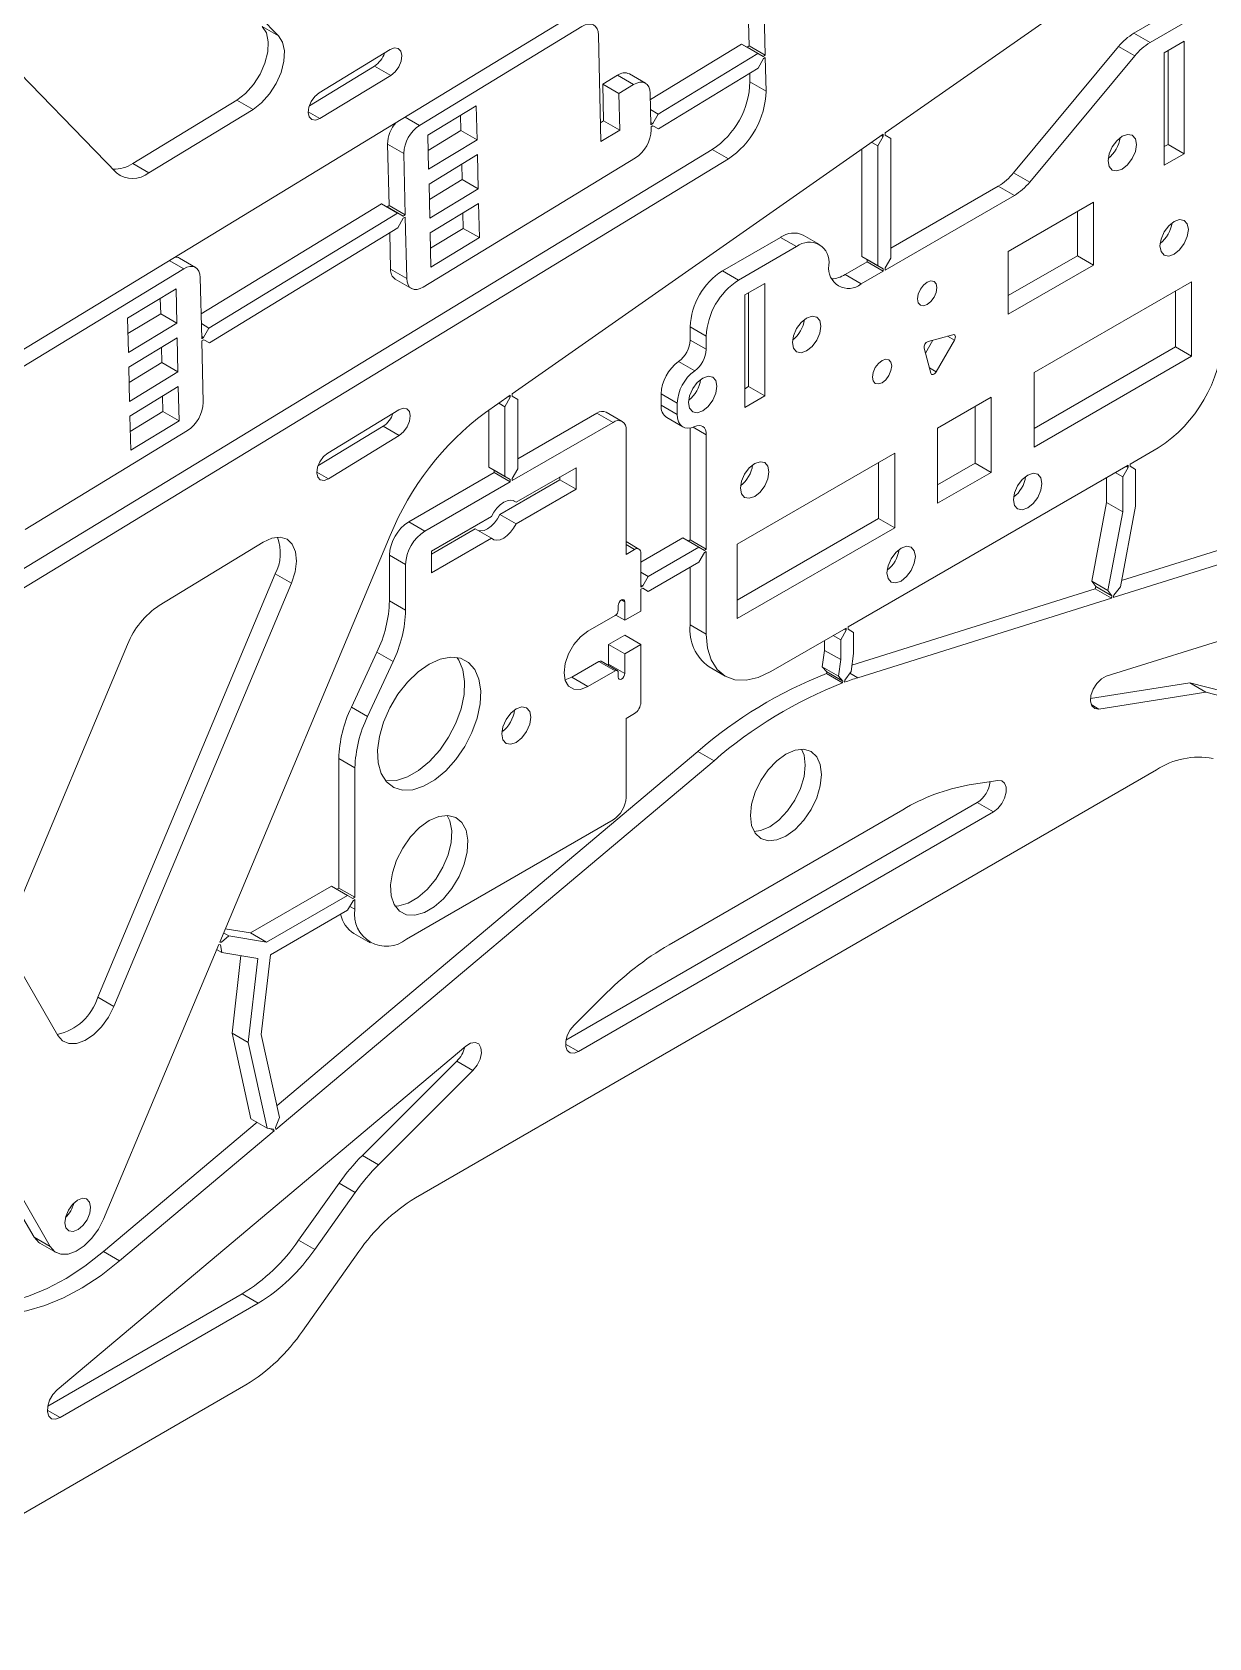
# Model space of a CAD drawing. Header units: millimetres. Extents: x 0 to 415, y 0 to 292.
# Drawn here: x 367.24 to 380.13, y 100.69 to 118.28 of the extents above; entities that cross this region are included whole.
import ezdxf

# ---------------------------------------------------------------- set-up
doc = ezdxf.new("R2010")
doc.units = ezdxf.units.MM

msp = doc.modelspace()

# ---------------------------------------------------------------- linework, layer by layer
at = {"color": 7, "linetype": 'Continuous', "lineweight": 15}
for p, q in [((369.9355, 118.2421), (367.8287, 120.413)), ((374.8054, 119.4706), (365.6179, 113.8801)), ((376.5847, 117.1775), (379.9074, 119.501)), ((375.0931, 118.1307), (375.0642, 119.3476)), ((375.2698, 118.0286), (375.241, 119.2455)), ((379.7844, 118.5435), (379.3094, 118.2693)), ((379.9612, 118.4414), (379.4862, 118.1672)), ((369.7587, 118.3441), (369.9355, 118.2421)), ((373.2606, 118.3432), (371.4808, 117.2602)), ((373.4698, 117.0819), (373.4421, 118.2494)), ((379.3094, 118.2693), (379.4862, 118.1672)), ((366.8252, 118.1151), (368.1603, 116.7393)), ((370.3827, 117.6167), (371.1602, 118.0898)), ((375.0102, 118.1496), (374.011, 117.5417)), ((374.0972, 117.3845), (375.1869, 118.0476)), ((375.1869, 118.0476), (375.0102, 118.1496)), ((375.0102, 118.1496), (375.0719, 118.1178)), ((375.0719, 118.1178), (375.0931, 118.1307)), ((375.2486, 118.0157), (375.0719, 118.1178)), ((375.2698, 118.0286), (375.0931, 118.1307)), ((375.2486, 118.0157), (375.1869, 118.0476)), ((375.2486, 118.0157), (375.2698, 118.0286)), ((379.1413, 118.1231), (377.9905, 116.7404)), ((379.3181, 118.021), (378.1673, 116.6384)), ((379.3181, 118.021), (379.1413, 118.1231)), ((379.8599, 118.1829), (379.6407, 118.0563)), ((379.6407, 118.0563), (379.6407, 116.8234)), ((379.6831, 117.052), (379.6831, 118.0808)), ((379.8599, 116.9499), (379.8599, 118.1829)), ((370.2751, 117.4749), (370.9902, 117.91)), ((371.1669, 117.808), (370.9902, 117.91)), ((374.101, 117.2235), (375.1907, 117.8865)), ((375.1907, 117.8865), (375.2492, 117.9915)), ((375.2492, 117.9915), (375.2704, 118.0045)), ((375.2792, 117.6351), (375.2704, 118.0045)), ((370.3894, 117.3348), (371.1669, 117.808)), ((373.6511, 117.8086), (373.4885, 117.7096)), ((373.6653, 117.6076), (373.4885, 117.7096)), ((373.4885, 117.7096), (373.498, 117.3086)), ((373.8278, 117.7065), (373.6511, 117.8086)), ((373.8278, 117.7065), (373.6653, 117.6076)), ((373.9576, 117.7217), (373.7808, 117.8238)), ((375.1024, 117.7371), (375.1002, 117.8314)), ((375.1024, 117.7371), (375.2792, 117.6351)), ((368.3396, 116.843), (369.4811, 117.5376)), ((369.6579, 117.4355), (369.4811, 117.5376)), ((373.6653, 117.6076), (373.6748, 117.2066)), ((374.0175, 117.2666), (374.0093, 117.6127)), ((368.5163, 116.7409), (369.6579, 117.4355)), ((372.1031, 117.4755), (371.5729, 117.1529)), ((371.9352, 117.2031), (371.9312, 117.3709)), ((372.112, 117.101), (372.1031, 117.4755)), ((374.0136, 117.4328), (374.0972, 117.3845)), ((374.0972, 117.3845), (374.0387, 117.2795)), ((371.5729, 117.1529), (371.5818, 116.7785)), ((371.5769, 116.9851), (371.9352, 117.2031)), ((372.112, 117.101), (371.9352, 117.2031)), ((372.4977, 114.3197), (376.5635, 117.1627)), ((373.498, 117.3086), (373.4649, 117.2885)), ((373.6748, 117.2066), (373.4698, 117.0819)), ((373.6748, 117.2066), (373.498, 117.3086)), ((374.0169, 117.2921), (374.0387, 117.2795)), ((374.0175, 117.2666), (374.0387, 117.2795)), ((374.0181, 117.2424), (374.0393, 117.2553)), ((374.0188, 117.2117), (374.0181, 117.2424)), ((374.0393, 117.2553), (374.101, 117.2235)), ((376.5635, 117.1395), (376.5034, 117.0354)), ((376.5635, 117.1395), (376.5453, 117.15)), ((376.5635, 117.1395), (376.5635, 117.1627)), ((376.5847, 117.1517), (376.5847, 117.1775)), ((376.6448, 117.117), (376.5847, 117.1517)), ((365.5023, 111.4054), (374.6898, 116.9959)), ((371.3088, 116.9513), (371.1321, 117.0534)), ((371.1321, 117.0534), (371.148, 116.381)), ((371.5818, 116.7785), (372.112, 117.101)), ((374.8665, 116.8939), (374.6898, 116.9959)), ((376.3266, 115.8247), (376.3266, 116.9971)), ((376.5034, 117.0354), (376.4365, 117.074)), ((376.5034, 117.0354), (376.5034, 115.7226)), ((376.6448, 117.117), (376.6448, 115.8043)), ((379.6407, 117.0275), (379.6831, 117.052)), ((379.6831, 117.052), (379.8599, 116.9499)), ((365.6791, 111.3034), (374.8665, 116.8939)), ((368.3396, 116.843), (368.5163, 116.7409)), ((371.3088, 116.9513), (371.3248, 116.279)), ((371.5228, 115.4887), (373.8469, 116.9029)), ((372.1158, 116.94), (371.5856, 116.6174)), ((371.9479, 116.6676), (371.9439, 116.8354)), ((372.1247, 116.5656), (372.1158, 116.94)), ((379.6407, 116.8234), (379.8599, 116.9499)), ((371.5856, 116.6174), (371.5945, 116.243)), ((371.5896, 116.4496), (371.9479, 116.6676)), ((372.1247, 116.5656), (371.9479, 116.6676)), ((377.9905, 116.7404), (378.1673, 116.6384)), ((371.5945, 116.243), (372.1247, 116.5656)), ((377.9991, 116.4922), (376.5847, 115.6757)), ((377.8224, 116.5943), (376.6448, 115.9145)), ((377.9991, 116.4922), (377.8224, 116.5943)), ((371.0651, 116.4), (369.0889, 115.1975)), ((369.1751, 115.0403), (371.2419, 116.298)), ((371.2419, 116.298), (371.0651, 116.4)), ((371.0651, 116.4), (371.1268, 116.3681)), ((371.1268, 116.3681), (371.148, 116.381)), ((371.3036, 116.2661), (371.1268, 116.3681)), ((371.3248, 116.279), (371.148, 116.381)), ((371.3036, 116.2661), (371.2419, 116.298)), ((371.3036, 116.2661), (371.3248, 116.279)), ((371.3041, 116.2419), (371.3254, 116.2548)), ((371.3254, 116.2548), (371.3413, 115.5825)), ((372.1285, 116.4045), (371.5983, 116.082)), ((371.9606, 116.1322), (371.9566, 116.3)), ((372.1374, 116.0301), (372.1285, 116.4045)), ((377.933, 115.8792), (378.8664, 116.418)), ((378.6896, 116.316), (378.6896, 115.8317)), ((378.8664, 116.418), (378.8664, 115.7297)), ((369.1789, 114.8793), (371.2457, 116.1369)), ((371.1551, 116.0818), (371.1645, 115.6845)), ((371.2457, 116.1369), (371.3041, 116.2419)), ((371.5983, 116.082), (371.6072, 115.7075)), ((371.6023, 115.9142), (371.9606, 116.1322)), ((372.1374, 116.0301), (371.9606, 116.1322)), ((371.6072, 115.7075), (372.1374, 116.0301)), ((375.4369, 116.0337), (374.8005, 115.6663)), ((375.6137, 115.9317), (374.9773, 115.5643)), ((375.6137, 115.9317), (375.4369, 116.0337)), ((375.8637, 115.9564), (375.6869, 116.0585)), ((369.0278, 115.7038), (368.851, 115.8058)), ((376.3867, 115.7655), (376.144, 115.6254)), ((376.3266, 115.8247), (376.5034, 115.7226)), ((376.3867, 115.79), (376.3266, 115.8247)), ((376.3867, 115.79), (376.5635, 115.6879)), ((376.3867, 115.7655), (376.3867, 115.79)), ((376.5635, 115.6634), (376.3867, 115.7655)), ((376.5847, 115.7002), (376.6448, 115.8043)), ((377.933, 115.1909), (377.933, 115.8792)), ((378.6896, 115.8317), (377.933, 115.395)), ((378.8664, 115.7297), (377.933, 115.1909)), ((378.8664, 115.7297), (378.6896, 115.8317)), ((368.898, 115.6886), (366.5739, 114.2744)), ((369.0954, 114.9224), (369.0795, 115.5948)), ((371.3413, 115.5825), (371.1645, 115.6845)), ((371.2162, 115.5755), (371.393, 115.4735)), ((374.8005, 115.6663), (374.9773, 115.5643)), ((376.144, 115.6254), (376.3208, 115.5233)), ((376.5635, 115.6634), (376.3208, 115.5233)), ((376.5034, 115.7226), (376.5635, 115.6879)), ((376.5635, 115.6634), (376.5635, 115.6879)), ((376.5847, 115.6757), (376.5847, 115.7002)), ((368.8136, 115.4697), (368.2834, 115.1471)), ((368.8224, 115.0953), (368.8136, 115.4697)), ((375.2637, 115.5296), (375.0445, 115.403)), ((375.0445, 115.403), (375.0445, 114.17)), ((375.0869, 114.3986), (375.0869, 115.4275)), ((375.2637, 114.2966), (375.2637, 115.5296)), ((379.9412, 115.5475), (378.2159, 114.5515)), ((379.7644, 114.833), (379.7644, 115.4454)), ((379.9412, 114.731), (379.9412, 115.5475)), ((368.6457, 115.1974), (368.6417, 115.3651)), ((368.2834, 115.1471), (368.2923, 114.7727)), ((368.2874, 114.9794), (368.6457, 115.1974)), ((368.2923, 114.7727), (368.8224, 115.0953)), ((368.8224, 115.0953), (368.6457, 115.1974)), ((369.0915, 115.0886), (369.1751, 115.0403)), ((369.1751, 115.0403), (369.1166, 114.9353)), ((374.6238, 114.9519), (374.447, 115.054)), ((374.447, 115.054), (374.447, 114.909)), ((368.8263, 114.9343), (368.2961, 114.6117)), ((368.8351, 114.5598), (368.8263, 114.9343)), ((369.0948, 114.9479), (369.1166, 114.9353)), ((369.0954, 114.9224), (369.1166, 114.9353)), ((369.096, 114.8983), (369.1172, 114.9112)), ((369.112, 114.2259), (369.096, 114.8983)), ((369.1172, 114.9112), (369.1789, 114.8793)), ((374.447, 114.909), (374.6238, 114.807)), ((374.6238, 114.9519), (374.6238, 114.807)), ((377.1072, 114.9087), (377.0247, 114.7658)), ((377.3269, 114.9676), (377.0537, 114.8944)), ((377.1427, 114.562), (377.3427, 114.9084)), ((368.6584, 114.6619), (368.6544, 114.8297)), ((374.4965, 114.571), (374.3197, 114.6731)), ((377.0104, 114.8194), (377.0836, 114.5461)), ((378.2159, 113.939), (379.7644, 114.833)), ((378.2159, 113.7349), (379.9412, 114.731)), ((379.7644, 114.833), (379.9412, 114.731)), ((368.2961, 114.6117), (368.305, 114.2373)), ((368.3001, 114.4439), (368.6584, 114.6619)), ((368.305, 114.2373), (368.8351, 114.5598)), ((368.8351, 114.5598), (368.6584, 114.6619)), ((378.2159, 114.5515), (378.2159, 113.7349)), ((368.839, 114.3988), (368.3088, 114.0762)), ((368.8478, 114.0244), (368.839, 114.3988)), ((372.4977, 114.2939), (372.4977, 114.3197)), ((375.0445, 114.3741), (375.0869, 114.3986)), ((375.0869, 114.3986), (375.2637, 114.2966)), ((368.6711, 114.1264), (368.6671, 114.2942)), ((370.4763, 113.6711), (371.2538, 114.1442)), ((372.2038, 114.1141), (372.4765, 114.3048)), ((372.4164, 114.1775), (372.3496, 114.2161)), ((372.4765, 114.2816), (372.4164, 114.1775)), ((372.4164, 114.1775), (372.4164, 113.4158)), ((372.4765, 114.2816), (372.4583, 114.2921)), ((372.4765, 114.2816), (372.4765, 114.3048)), ((372.5578, 114.2592), (372.4977, 114.2939)), ((372.5578, 114.2592), (372.5578, 113.4975)), ((374.3056, 114.2171), (374.1288, 114.3191)), ((374.1288, 114.3191), (374.1288, 114.1966)), ((374.3056, 114.0946), (374.1288, 114.1966)), ((374.3056, 114.2171), (374.3056, 114.0946)), ((375.0445, 114.17), (375.2637, 114.2966)), ((377.7456, 114.2841), (377.1587, 113.9453)), ((377.5689, 113.5615), (377.5689, 114.1821)), ((377.7456, 113.4594), (377.7456, 114.2841)), ((368.3088, 114.0762), (368.3177, 113.7018)), ((368.3128, 113.9084), (368.6711, 114.1264)), ((368.3177, 113.7018), (368.8478, 114.0244)), ((368.8478, 114.0244), (368.6711, 114.1264)), ((372.2396, 113.5179), (372.2396, 114.1392)), ((373.6029, 114.0069), (372.4977, 113.3689)), ((372.5578, 113.6077), (373.4261, 114.1089)), ((373.6029, 114.0069), (373.4261, 114.1089)), ((373.7029, 114.0168), (373.5261, 114.1188)), ((374.1909, 114.0593), (374.3677, 113.9572)), ((367.1602, 112.8341), (368.94, 113.9171)), ((370.3687, 113.5293), (371.0838, 113.9645)), ((370.483, 113.3893), (371.2605, 113.8624)), ((371.2605, 113.8624), (371.0838, 113.9645)), ((373.7443, 112.5616), (373.7443, 113.9252)), ((374.447, 113.9453), (374.447, 112.7191)), ((374.6238, 113.8721), (374.6238, 112.6171)), ((377.1587, 113.9453), (377.1587, 113.1206)), ((376.6885, 113.6698), (374.9632, 112.6737)), ((376.6885, 112.8532), (376.6885, 113.6698)), ((379.2681, 113.5503), (379.5735, 113.7266)), ((371.3639, 112.9185), (372.2997, 113.4587)), ((372.2396, 113.5179), (372.4164, 113.4158)), ((372.2997, 113.4832), (372.2396, 113.5179)), ((372.2997, 113.4832), (372.4765, 113.3811)), ((372.2997, 113.4587), (372.2997, 113.4832)), ((372.4765, 113.3566), (372.2997, 113.4587)), ((372.4977, 113.3934), (372.5578, 113.4975)), ((373.1963, 113.5109), (372.5396, 113.1318)), ((373.1963, 113.2741), (373.1963, 113.5109)), ((376.1777, 111.7663), (379.2469, 113.5381)), ((376.5117, 112.9553), (376.5117, 113.5677)), ((377.1587, 113.3247), (377.5689, 113.5615)), ((377.1587, 113.1206), (377.7456, 113.4594)), ((377.5689, 113.5615), (377.7456, 113.4594)), ((379.1868, 113.4095), (379.1054, 113.4564)), ((379.2469, 113.5136), (379.1868, 113.4095)), ((379.2257, 113.5258), (379.2469, 113.5136)), ((379.2469, 113.5381), (379.2469, 113.5136)), ((379.2681, 113.5503), (379.2681, 113.5258)), ((379.3282, 113.4911), (379.2681, 113.5258)), ((379.3282, 113.4911), (379.3282, 113.0905)), ((372.4765, 113.3566), (371.5407, 112.8164)), ((372.3628, 112.997), (373.0195, 113.3761)), ((372.4164, 113.4158), (372.4765, 113.3811)), ((372.4765, 113.3566), (372.4765, 113.3811)), ((372.4977, 113.3689), (372.4977, 113.3934)), ((373.1963, 113.2741), (372.5396, 112.895)), ((373.0195, 113.4088), (373.0195, 113.3761)), ((373.0195, 113.3761), (373.1963, 113.2741)), ((379.01, 113.1307), (379.01, 113.4013)), ((379.1737, 112.2739), (382.6205, 113.3544)), ((379.1868, 113.4095), (379.1868, 113.0286)), ((372.5069, 113.1506), (372.5396, 113.1318)), ((378.847, 112.2691), (379.01, 113.1307)), ((379.01, 113.1307), (379.1868, 113.0286)), ((379.0835, 112.0881), (382.7973, 113.2523)), ((379.3282, 113.0905), (379.1612, 112.2074)), ((371.3639, 112.9185), (371.5407, 112.8164)), ((372.2691, 112.9756), (371.6124, 112.5965)), ((372.3628, 112.997), (372.5396, 112.895)), ((374.9632, 112.0613), (376.5117, 112.9553)), ((376.5117, 112.9553), (376.6885, 112.8532)), ((379.1868, 113.0286), (379.0238, 112.167)), ((369.2929, 108.3156), (371.1608, 112.7677)), ((371.6124, 112.5638), (372.0924, 112.8409)), ((372.2691, 112.7388), (371.6124, 112.3597)), ((372.0924, 112.8409), (372.2691, 112.7388)), ((373.907, 112.4768), (374.3657, 112.7416)), ((374.5424, 112.6395), (374.3657, 112.7416)), ((374.9632, 111.8572), (376.6885, 112.8532)), ((369.7703, 112.6957), (368.6288, 112.001)), ((371.6124, 112.3597), (371.6124, 112.5965)), ((373.8862, 112.6196), (373.7443, 112.7015)), ((373.7443, 112.5616), (373.8363, 112.6147)), ((373.907, 112.2033), (373.907, 112.5738)), ((374.5424, 112.6395), (373.9883, 112.3196)), ((374.447, 112.7191), (374.4258, 112.7069)), ((374.6238, 112.6171), (374.447, 112.7191)), ((374.6026, 112.6048), (374.5424, 112.6395)), ((374.5424, 112.4762), (374.6026, 112.5803)), ((374.6238, 112.6171), (374.6026, 112.6048)), ((374.6238, 112.5926), (374.6026, 112.5803)), ((374.6238, 112.5926), (374.6238, 111.6858)), ((374.9632, 112.6737), (374.9632, 111.8572)), ((383.4802, 112.6288), (379.0054, 111.226)), ((371.3286, 112.449), (371.1518, 112.551)), ((371.1518, 112.0506), (371.1518, 112.551)), ((371.3286, 111.9485), (371.3286, 112.449)), ((374.5424, 112.4762), (373.9883, 112.1563)), ((374.447, 112.4211), (374.447, 111.7878)), ((367.9557, 107.7106), (369.901, 112.3471)), ((368.1324, 107.6085), (370.0777, 112.2451)), ((370.0777, 112.2451), (369.901, 112.3471)), ((373.907, 112.3666), (373.9883, 112.3196)), ((373.9282, 112.2155), (373.907, 112.2278)), ((373.9282, 112.2155), (373.907, 112.2033)), ((373.9883, 112.3196), (373.9282, 112.2155)), ((378.847, 112.2691), (379.0238, 112.167)), ((378.8911, 112.2106), (378.847, 112.2691)), ((378.8917, 112.2102), (378.886, 112.1837)), ((379.0679, 112.1085), (378.8911, 112.2106)), ((371.1518, 112.0506), (371.3286, 111.9485)), ((373.7302, 112.0412), (373.7302, 111.839)), ((373.9282, 112.191), (373.907, 112.1788)), ((373.907, 111.941), (373.907, 112.1788)), ((373.9282, 112.191), (373.9883, 112.1563)), ((373.9883, 112.1563), (373.9282, 112.191)), ((376.2202, 111.3479), (378.886, 112.1837)), ((376.2839, 111.2105), (379.0628, 112.0816)), ((379.0628, 112.0816), (378.886, 112.1837)), ((379.0238, 112.167), (379.0679, 112.1085)), ((379.0686, 112.1087), (379.0628, 112.0816)), ((379.0686, 112.1087), (379.0679, 112.1085)), ((379.0894, 112.1158), (379.0835, 112.0881)), ((379.0894, 112.1158), (379.1612, 112.2074)), ((373.6241, 111.8902), (373.3271, 111.7188)), ((373.6319, 111.8957), (373.7302, 111.839)), ((373.6595, 112.0004), (373.6595, 111.9514)), ((373.7302, 111.839), (373.907, 111.941)), ((374.447, 111.7878), (374.6238, 111.6858)), ((375.3309, 111.2774), (376.1565, 111.7541)), ((376.1565, 111.7296), (376.0964, 111.6255)), ((376.1565, 111.7296), (376.1353, 111.7418)), ((376.1565, 111.7541), (376.1565, 111.7296)), ((376.1777, 111.7663), (376.1777, 111.7418)), ((376.2378, 111.7071), (376.1777, 111.7418)), ((376.2378, 111.7071), (376.2378, 111.4755)), ((368.2828, 111.5755), (367.05, 108.6372)), ((373.7302, 111.6756), (373.5534, 111.5736)), ((373.5534, 111.5736), (373.7302, 111.4715)), ((373.5534, 111.3594), (373.5534, 111.5736)), ((373.7302, 111.6756), (373.907, 111.5736)), ((373.7302, 111.4715), (373.907, 111.5736)), ((373.907, 110.9407), (373.907, 111.5736)), ((375.8944, 111.3281), (375.9196, 111.51)), ((375.9196, 111.51), (375.9196, 111.6173)), ((375.9196, 111.51), (376.0964, 111.408)), ((376.0964, 111.6255), (376.0151, 111.6724)), ((376.0964, 111.6255), (376.0964, 111.408)), ((370.7347, 110.886), (371.0148, 111.4884)), ((370.9115, 110.7839), (371.1916, 111.3864)), ((371.1916, 111.3864), (371.0148, 111.4884)), ((373.1504, 111.2166), (373.4473, 111.388)), ((373.4473, 111.388), (373.6241, 111.286)), ((373.6491, 111.2884), (373.4723, 111.3905)), ((373.5514, 111.3448), (373.5534, 111.3594)), ((373.7302, 111.2574), (373.5534, 111.3594)), ((373.7302, 111.4715), (373.7302, 111.2574)), ((374.6541, 111.33), (374.8309, 111.2279)), ((376.0964, 111.408), (376.0712, 111.2261)), ((376.2378, 111.4755), (376.2106, 111.2786)), ((373.1504, 111.2166), (373.0762, 111.1862)), ((373.1504, 111.2166), (373.3271, 111.1145)), ((373.6241, 111.286), (373.3271, 111.1145)), ((373.6595, 111.2655), (373.6595, 111.2165)), ((375.8944, 111.3281), (376.0712, 111.2261)), ((375.9434, 111.2761), (375.8944, 111.3281)), ((375.9434, 111.2761), (375.9405, 111.2554)), ((376.1173, 111.1534), (375.9405, 111.2554)), ((375.9434, 111.2761), (376.1201, 111.1741)), ((376.0712, 111.2261), (376.1201, 111.1741)), ((376.1201, 111.1741), (376.1173, 111.1534)), ((376.141, 111.1819), (376.1381, 111.1611)), ((376.141, 111.1819), (376.2106, 111.2786)), ((378.8331, 110.9825), (379.9207, 111.1533)), ((378.9255, 110.8673), (380.0975, 111.0512)), ((379.9207, 111.1533), (380.0975, 111.0512)), ((379.9207, 111.1533), (380.4823, 111.0106)), ((380.0975, 111.0512), (380.6591, 110.9086)), ((370.7347, 110.886), (370.9115, 110.7839)), ((373.7443, 110.7652), (373.8363, 110.8183)), ((373.7443, 109.898), (373.7443, 110.7652)), ((369.9085, 106.2636), (374.7092, 110.3014)), ((369.9203, 106.5242), (374.5324, 110.4034)), ((370.7745, 110.2218), (370.5977, 110.3238)), ((370.5977, 110.3238), (370.5977, 108.9069)), ((374.7092, 110.3014), (374.5324, 110.4034)), ((370.7745, 108.8049), (370.7745, 110.2218)), ((379.556, 110.2001), (371.4371, 105.5132)), ((377.8179, 110.0851), (377.5023, 110.0356)), ((373.0866, 107.2411), (377.5928, 109.8425)), ((376.7767, 109.7645), (374.2164, 108.2864)), ((377.7695, 109.7404), (377.5928, 109.8425)), ((371.3402, 108.3468), (373.6029, 109.6531)), ((373.2235, 107.1161), (377.7695, 109.7404)), ((370.5164, 108.9282), (369.6295, 108.4162)), ((370.6932, 108.8262), (370.5164, 108.9282)), ((370.5977, 108.9069), (370.5755, 108.8941)), ((370.5977, 108.9069), (370.7745, 108.8049)), ((369.8063, 108.3142), (370.6932, 108.8262)), ((370.7523, 108.792), (370.6932, 108.8262)), ((370.6932, 108.6629), (370.7533, 108.767)), ((370.7745, 108.8049), (370.7523, 108.792)), ((370.7745, 108.7804), (370.7533, 108.7681)), ((370.7533, 108.7681), (370.7533, 108.767)), ((370.7745, 108.6735), (370.7745, 108.7804)), ((369.8473, 108.1746), (370.6932, 108.6629)), ((369.3938, 108.3816), (369.3108, 108.3127)), ((369.3349, 108.4156), (369.3938, 108.3816)), ((369.6295, 108.4162), (369.354, 108.4612)), ((369.3938, 108.3816), (369.8063, 108.3142)), ((369.6295, 108.4162), (369.8063, 108.3142)), ((370.7634, 108.4093), (370.9402, 108.3072)), ((368.0197, 105.2809), (369.2815, 108.2884)), ((369.3175, 108.2), (369.2587, 108.234)), ((369.2994, 108.2855), (369.2815, 108.2884)), ((369.3108, 108.3127), (369.2929, 108.3156)), ((369.3108, 108.3127), (369.2954, 108.3216)), ((369.2992, 108.2855), (369.2993, 108.2854)), ((369.2993, 108.2854), (369.2994, 108.2855)), ((369.2993, 108.2854), (369.3175, 108.2)), ((369.3175, 108.2), (369.7095, 108.136)), ((369.428, 107.3166), (369.5246, 108.1662)), ((369.8473, 108.1746), (369.7485, 107.3043)), ((367.028, 108.1416), (367.5183, 107.2914)), ((369.7095, 108.136), (369.6048, 107.2145)), ((367.9557, 107.7106), (368.1324, 107.6085)), ((373.4908, 107.7198), (373.1752, 107.4049)), ((369.428, 107.3166), (369.6048, 107.2145)), ((369.6343, 106.3802), (369.428, 107.3166)), ((369.7485, 107.3043), (369.949, 106.3938)), ((371.9877, 107.1748), (367.5129, 103.4111)), ((369.6048, 107.2145), (369.8111, 106.2782)), ((370.8567, 105.9787), (371.8908, 107.0103)), ((372.0676, 106.9083), (371.8908, 107.0103)), ((371.0335, 105.8767), (372.0676, 106.9083)), ((368.019, 104.9251), (369.7023, 106.3409)), ((368.1958, 104.823), (369.8878, 106.2462)), ((369.6343, 106.3802), (369.8111, 106.2782)), ((369.8111, 106.2782), (369.8829, 106.2672)), ((369.8878, 106.2462), (369.8402, 106.2738)), ((369.8831, 106.2674), (369.8829, 106.2672)), ((369.8831, 106.2674), (369.8878, 106.2462)), ((369.9038, 106.2849), (369.949, 106.3938)), ((369.9038, 106.2849), (369.9085, 106.2636)), ((370.8567, 105.9787), (371.0335, 105.8767)), ((370.1572, 105.05), (370.5997, 105.6734)), ((370.334, 104.948), (370.7765, 105.5714)), ((370.7765, 105.5714), (370.5997, 105.6734)), ((367.0852, 105.3838), (367.2595, 105.0817)), ((367.1301, 105.5104), (367.4363, 104.9796)), ((367.4363, 104.9796), (367.2595, 105.0817)), ((367.3225, 105.0171), (367.4992, 104.915)), ((370.1572, 105.05), (370.334, 104.948)), ((368.019, 104.9251), (368.1958, 104.823)), ((370.8174, 104.9247), (370.199, 104.0535)), ((367.4075, 103.2318), (369.5375, 104.4615)), ((367.5444, 103.1068), (369.7143, 104.3594)), ((369.7143, 104.3594), (369.5375, 104.4615)), ((362.6268, 99.4514), (369.5793, 103.465))]:
    msp.add_line(p, q, dxfattribs=at)
at = {"color": 8, "linetype": 'Continuous', "lineweight": 15}
for p, q in [((370.3894, 117.3348), (370.2624, 117.4082)), ((371.4808, 117.2602), (371.3227, 117.3514)), ((368.898, 115.6886), (368.74, 115.7798)), ((377.3427, 114.9084), (377.2677, 114.9517)), ((377.1427, 114.562), (377.0677, 114.6053)), ((374.6238, 113.8721), (374.4809, 113.9545)), ((370.483, 113.3893), (370.356, 113.4626)), ((373.8363, 112.6147), (373.7443, 112.6677)), ((373.7302, 112.0412), (373.6948, 112.0617)), ((376.1975, 111.2604), (376.2839, 111.2105)), ((378.841, 110.916), (378.9255, 110.8673)), ((370.7181, 108.706), (370.7745, 108.6735)), ((373.0821, 107.1977), (373.2235, 107.1161)), ((367.403, 103.1884), (367.5444, 103.1068))]:
    msp.add_line(p, q, dxfattribs=at)
at = {"color": 7, "linetype": 'Continuous', "lineweight": 15, "flags": 128}
for points in [[(373.4421, 118.2494), (373.4378, 118.2866), (373.4268, 118.3183), (373.4097, 118.3431), (373.387, 118.3603), (373.3596, 118.369), (373.3286, 118.369), (373.2952, 118.3603), (373.2606, 118.3432)], [(369.4811, 117.5376), (369.5753, 117.6098), (369.6619, 117.7061), (369.7347, 117.8195), (369.7883, 117.9416), (369.8187, 118.0637), (369.8239, 118.1767), (369.8034, 118.2726), (369.7587, 118.3441)], [(369.9355, 118.2421), (369.9802, 118.1705), (370.0007, 118.0747), (369.9955, 117.9616), (369.965, 117.8396), (369.9115, 117.7174), (369.8387, 117.604), (369.7521, 117.5077), (369.6579, 117.4355)], [(371.1602, 118.0898), (371.2078, 118.1079), (371.2487, 118.1017), (371.2766, 118.0723), (371.2873, 118.0241), (371.2791, 117.9645), (371.2534, 117.9025), (371.214, 117.8475), (371.1669, 117.808)], [(374.0093, 117.6127), (374.005, 117.6499), (373.9941, 117.6816), (373.9769, 117.7065), (373.9542, 117.7236), (373.9268, 117.7323), (373.8958, 117.7323), (373.8624, 117.7236), (373.8278, 117.7065)], [(370.3894, 117.3348), (370.3418, 117.3168), (370.301, 117.3229), (370.2731, 117.3523), (370.2624, 117.4005), (370.2705, 117.4601), (370.2962, 117.5222), (370.3356, 117.5771), (370.3827, 117.6167)], [(379.1811, 116.7811), (379.1215, 116.7604), (379.0711, 116.7702), (379.0373, 116.809), (379.0255, 116.8709), (379.0373, 116.9465), (379.0711, 117.0242), (379.1215, 117.0923), (379.1811, 117.1404), (379.2406, 117.1611), (379.2911, 117.1512), (379.3248, 117.1124), (379.3366, 117.0505), (379.3248, 116.9749), (379.2911, 116.8972), (379.2406, 116.8291), (379.1811, 116.7811)], [(379.7503, 116.2089), (379.8098, 116.2296), (379.8603, 116.2198), (379.894, 116.181), (379.9059, 116.1191), (379.894, 116.0435), (379.8603, 115.9658), (379.8098, 115.8977), (379.7503, 115.8496), (379.6908, 115.8289), (379.6403, 115.8387), (379.6066, 115.8776), (379.5947, 115.9395), (379.6066, 116.0151), (379.6403, 116.0928), (379.6908, 116.1609), (379.7503, 116.2089)], [(369.0795, 115.5948), (369.0752, 115.632), (369.0642, 115.6636), (369.0471, 115.6885), (369.0244, 115.7056), (368.997, 115.7144), (368.966, 115.7144), (368.9326, 115.7057), (368.898, 115.6886)], [(371.3413, 115.5825), (371.3456, 115.5453), (371.3566, 115.5136), (371.3737, 115.4888), (371.3964, 115.4716), (371.4238, 115.4629), (371.4548, 115.4629), (371.4882, 115.4716), (371.5228, 115.4887)], [(377.0445, 115.5437), (377.0039, 115.511), (376.9695, 115.4645), (376.9465, 115.4115), (376.9384, 115.36), (376.9465, 115.3178), (376.9695, 115.2913), (377.0039, 115.2846), (377.0445, 115.2987), (377.0851, 115.3315), (377.1195, 115.3779), (377.1425, 115.4309), (377.1506, 115.4825), (377.1425, 115.5247), (377.1195, 115.5511), (377.0851, 115.5578), (377.0445, 115.5437)], [(375.7233, 114.7906), (375.6638, 114.7699), (375.6133, 114.7797), (375.5796, 114.8185), (375.5678, 114.8804), (375.5796, 114.956), (375.6133, 115.0337), (375.6638, 115.1018), (375.7233, 115.1498), (375.7828, 115.1705), (375.8333, 115.1607), (375.867, 115.1219), (375.8789, 115.06), (375.867, 114.9844), (375.8333, 114.9067), (375.7828, 114.8386), (375.7233, 114.7906)], [(377.3427, 114.9084), (377.3483, 114.9201), (377.3519, 114.932), (377.3531, 114.9432), (377.3519, 114.9531), (377.3483, 114.9609), (377.3427, 114.9661), (377.3354, 114.9684), (377.3269, 114.9676)], [(376.5495, 114.6864), (376.5089, 114.6536), (376.4745, 114.6072), (376.4515, 114.5542), (376.4435, 114.5027), (376.4515, 114.4605), (376.4745, 114.434), (376.5089, 114.4273), (376.5495, 114.4414), (376.5901, 114.4742), (376.6245, 114.5206), (376.6475, 114.5736), (376.6556, 114.6251), (376.6475, 114.6673), (376.6245, 114.6938), (376.5901, 114.7005), (376.5495, 114.6864)], [(374.5849, 114.1333), (374.5253, 114.1127), (374.4749, 114.1225), (374.4412, 114.1613), (374.4293, 114.2232), (374.4412, 114.2988), (374.4749, 114.3765), (374.5253, 114.4446), (374.5849, 114.4926), (374.6444, 114.5133), (374.6949, 114.5035), (374.7286, 114.4647), (374.7404, 114.4028), (374.7286, 114.3272), (374.6949, 114.2495), (374.6444, 114.1814), (374.5849, 114.1333)], [(377.0836, 114.5461), (377.0871, 114.5383), (377.0927, 114.5331), (377.1, 114.5309), (377.1086, 114.5317), (377.1177, 114.5356), (377.1269, 114.5423), (377.1354, 114.5513), (377.1427, 114.562)], [(371.2605, 113.8624), (371.3076, 113.9019), (371.347, 113.9569), (371.3728, 114.0189), (371.3809, 114.0786), (371.3702, 114.1268), (371.3423, 114.1562), (371.3014, 114.1623), (371.2538, 114.1442)], [(374.3056, 114.0946), (374.3091, 114.0519), (374.3197, 114.0147), (374.337, 113.9844), (374.3604, 113.9619), (374.389, 113.948), (374.422, 113.9432), (374.4583, 113.9476), (374.4965, 113.9611)], [(374.4965, 113.9611), (374.522, 113.9701), (374.5461, 113.973), (374.5681, 113.9698), (374.5872, 113.9605), (374.6028, 113.9455), (374.6143, 113.9253), (374.6214, 113.9005), (374.6238, 113.8721)], [(370.4763, 113.6711), (370.4292, 113.6316), (370.3898, 113.5766), (370.3641, 113.5146), (370.356, 113.4549), (370.3667, 113.4067), (370.3946, 113.3773), (370.4354, 113.3712), (370.483, 113.3893)], [(375.1541, 113.5556), (375.2136, 113.5763), (375.2641, 113.5665), (375.2978, 113.5277), (375.3097, 113.4658), (375.2978, 113.3902), (375.2641, 113.3124), (375.2136, 113.2444), (375.1541, 113.1963), (375.0946, 113.1756), (375.0441, 113.1854), (375.0104, 113.2242), (374.9985, 113.2861), (375.0104, 113.3617), (375.0441, 113.4395), (375.0946, 113.5075), (375.1541, 113.5556)], [(378.1452, 113.4287), (378.2047, 113.4494), (378.2552, 113.4396), (378.2889, 113.4008), (378.3007, 113.3389), (378.2889, 113.2633), (378.2552, 113.1856), (378.2047, 113.1175), (378.1452, 113.0695), (378.0856, 113.0488), (378.0352, 113.0586), (378.0014, 113.0974), (377.9896, 113.1593), (378.0014, 113.2349), (378.0352, 113.3126), (378.0856, 113.3807), (378.1452, 113.4287)], [(372.5396, 113.1318), (372.5126, 113.1487), (372.4799, 113.1544), (372.4431, 113.1485), (372.4044, 113.1313), (372.3656, 113.1037), (372.3289, 113.0672), (372.2961, 113.0238), (372.2691, 112.9756)], [(372.3628, 112.997), (372.3358, 112.9489), (372.3031, 112.9054), (372.2664, 112.8689), (372.2276, 112.8414), (372.1888, 112.8242), (372.1521, 112.8182), (372.1251, 112.822)], [(369.7703, 112.6957), (369.8652, 112.7385), (369.9539, 112.7489), (370.0299, 112.7261), (370.0876, 112.6716), (370.123, 112.5896), (370.1333, 112.486), (370.1178, 112.3683), (370.0777, 112.2451)], [(372.2691, 112.7388), (372.2961, 112.7219), (372.3289, 112.7162), (372.3656, 112.7221), (372.4044, 112.7393), (372.4431, 112.7669), (372.4799, 112.8034), (372.5126, 112.8468), (372.5396, 112.895)], [(376.7592, 112.6287), (376.8188, 112.6494), (376.8692, 112.6396), (376.9029, 112.6007), (376.9148, 112.5388), (376.9029, 112.4632), (376.8692, 112.3855), (376.8188, 112.3174), (376.7592, 112.2694), (376.6997, 112.2487), (376.6492, 112.2585), (376.6155, 112.2973), (376.6037, 112.3592), (376.6155, 112.4348), (376.6492, 112.5125), (376.6997, 112.5806), (376.7592, 112.6287)], [(373.7302, 112.0412), (373.7275, 112.0553), (373.7198, 112.0641), (373.7084, 112.0664), (373.6948, 112.0617), (373.6813, 112.0507), (373.6698, 112.0353), (373.6622, 112.0176), (373.6595, 112.0004)], [(373.3271, 111.7188), (373.2463, 111.6573), (373.1734, 111.5723), (373.1155, 111.472), (373.0783, 111.3664), (373.0655, 111.2656), (373.0783, 111.1796), (373.1155, 111.1169), (373.1734, 111.0834), (373.2463, 111.0826), (373.3271, 111.1145)], [(374.6238, 111.6858), (374.6374, 111.5343), (374.6776, 111.4044), (374.7429, 111.3009), (374.8309, 111.2279), (374.938, 111.1882), (375.0603, 111.1834), (375.1929, 111.2135), (375.3309, 111.2774)], [(371.5877, 111.3599), (371.7093, 111.4149), (371.8252, 111.4367), (371.93, 111.4244), (372.0188, 111.3785), (372.0874, 111.3012), (372.1327, 111.1961), (372.1525, 111.0681), (372.1459, 110.9233), (372.1132, 110.7683), (372.0559, 110.6104), (371.9767, 110.457), (371.8793, 110.3153), (371.7683, 110.1919), (371.6488, 110.0926), (371.5265, 110.022), (371.407, 109.9834), (371.296, 109.9786), (371.1986, 110.0079), (371.1194, 110.0698), (371.0621, 110.1615), (371.0294, 110.2788), (371.0228, 110.416), (371.0426, 110.5668), (371.0879, 110.7242), (371.1565, 110.8807), (371.2453, 111.0291), (371.3501, 111.1624), (371.466, 111.2745), (371.5877, 111.3599)], [(371.8893, 111.4334), (371.9107, 111.4032), (371.9559, 111.2982), (371.9757, 111.1702), (371.9691, 111.0253), (371.9364, 110.8703), (371.8791, 110.7125), (371.7999, 110.5591), (371.7025, 110.4174), (371.5915, 110.294), (371.472, 110.1947), (371.3497, 110.124), (371.2303, 110.0854), (371.1192, 110.0807), (371.1092, 110.082)], [(373.6595, 111.2165), (373.6622, 111.2025), (373.6698, 111.1937), (373.6813, 111.1914), (373.6948, 111.1961), (373.7084, 111.2071), (373.7198, 111.2225), (373.7275, 111.2402), (373.7302, 111.2574)], [(378.9255, 110.8673), (378.88, 110.8723), (378.8476, 110.9022), (378.833, 110.9526), (378.8382, 111.0165), (378.8625, 111.085), (378.9024, 111.1483), (378.9524, 111.1976), (379.0054, 111.226)], [(372.5422, 110.8698), (372.4814, 110.8207), (372.4297, 110.7511), (372.3953, 110.6716), (372.3831, 110.5943), (372.3953, 110.531), (372.4297, 110.4913), (372.4814, 110.4812), (372.5422, 110.5024), (372.6031, 110.5515), (372.6547, 110.6212), (372.6892, 110.7007), (372.7013, 110.778), (372.6892, 110.8413), (372.6547, 110.881), (372.6031, 110.891), (372.5422, 110.8698)], [(375.8854, 110.1497), (375.8722, 110.2583), (375.8333, 110.3442), (375.7715, 110.4015), (375.691, 110.4264), (375.5972, 110.4171), (375.4965, 110.3743), (375.3959, 110.3009), (375.3021, 110.2019), (375.2215, 110.084), (375.1597, 109.9553), (375.1209, 109.8246), (375.1076, 109.7007), (375.1209, 109.5921), (375.1597, 109.5062), (375.2215, 109.4489), (375.3021, 109.424), (375.3959, 109.4333), (375.4965, 109.4761), (375.5972, 109.5495), (375.691, 109.6486), (375.7715, 109.7664), (375.8333, 109.8951), (375.8722, 110.0259), (375.8854, 110.1497)], [(375.7087, 110.2518), (375.6954, 110.3604), (375.6685, 110.4273)], [(375.1478, 109.5252), (375.2191, 109.5354), (375.3198, 109.5782), (375.4204, 109.6516), (375.5142, 109.7506), (375.5948, 109.8685), (375.6566, 109.9972), (375.6954, 110.1279), (375.7087, 110.2518)], [(377.8179, 110.0851), (377.8604, 110.0813), (377.892, 110.0561), (377.9088, 110.0125), (377.9088, 109.9558), (377.892, 109.8928), (377.8604, 109.8311), (377.8179, 109.7782), (377.7695, 109.7404)], [(371.5877, 109.6452), (371.6932, 109.6907), (371.792, 109.7026), (371.8781, 109.6801), (371.9459, 109.6246), (371.9912, 109.5396), (372.0111, 109.4305), (372.0044, 109.304), (371.9715, 109.1683), (371.9146, 109.0317), (371.837, 108.9029), (371.7438, 108.7899), (371.6408, 108.6999), (371.5345, 108.6385), (371.4315, 108.6096), (371.3383, 108.6149), (371.2608, 108.6543), (371.2038, 108.7251), (371.1709, 108.8229), (371.1642, 108.9416), (371.1842, 109.0737), (371.2294, 109.211), (371.2972, 109.3447), (371.3833, 109.4666), (371.4821, 109.5689), (371.5877, 109.6452)], [(371.7859, 109.7029), (371.8144, 109.6416), (371.8343, 109.5325), (371.8276, 109.4061), (371.7948, 109.2703), (371.7378, 109.1337), (371.6603, 109.0049), (371.5671, 108.892), (371.464, 108.802), (371.3577, 108.7406), (371.2547, 108.7116), (371.2126, 108.7097)], [(368.1324, 107.6085), (368.0725, 107.4919), (367.9961, 107.3866), (367.9086, 107.3), (367.8159, 107.238), (367.7245, 107.2049), (367.6408, 107.2031), (367.5704, 107.2326), (367.5183, 107.2914)], [(373.2235, 107.1161), (373.1752, 107.098), (373.1326, 107.1018), (373.1011, 107.127), (373.0843, 107.1706), (373.0843, 107.2273), (373.1011, 107.2903), (373.1326, 107.352), (373.1752, 107.4049)], [(371.9877, 107.1748), (372.0407, 107.2076), (372.0907, 107.216), (372.1306, 107.1987), (372.1549, 107.1583), (372.1601, 107.1004), (372.1455, 107.0331), (372.1131, 106.9659), (372.0676, 106.9083)], [(367.7329, 105.4875), (367.6791, 105.4423), (367.6341, 105.3795), (367.6047, 105.3086), (367.5954, 105.2404), (367.6076, 105.1853), (367.6395, 105.1517), (367.6862, 105.1447), (367.7405, 105.1654), (367.7944, 105.2106), (367.8394, 105.2734), (367.8688, 105.3443), (367.8781, 105.4124), (367.8659, 105.4675), (367.834, 105.5011), (367.7873, 105.5081), (367.7329, 105.4875)], [(367.4363, 104.9796), (367.4858, 104.9238), (367.5526, 104.8957), (367.6322, 104.8975), (367.719, 104.9289), (367.807, 104.9878), (367.8902, 105.07), (367.9628, 105.1701), (368.0197, 105.2809)], [(367.2595, 105.0817), (367.309, 105.0258), (367.3225, 105.0171)], [(366.4432, 104.3669), (366.6187, 104.3428), (366.8045, 104.3463), (366.9987, 104.3774), (367.199, 104.4357), (367.4034, 104.5208), (367.6097, 104.6315), (367.8156, 104.7668), (368.019, 104.9251)], [(366.62, 104.2649), (366.7955, 104.2407), (366.9813, 104.2442), (367.1754, 104.2753), (367.3758, 104.3337), (367.5802, 104.4187), (367.7865, 104.5294), (367.9924, 104.6647), (368.1958, 104.823)], [(367.5444, 103.1068), (367.494, 103.0884), (367.4502, 103.0939), (367.4188, 103.1226), (367.4039, 103.1707), (367.4075, 103.2318), (367.4291, 103.298), (367.4658, 103.3605), (367.5129, 103.4111)]]:
    msp.add_lwpolyline(points, dxfattribs=at)
at = {"color": 7, "linetype": 'Continuous', "lineweight": 15}
for centre, radius, start, end in [((379.6403, 117.7189), 0.6422, 121.01521, 140.99312), ((370.8363, 118.1386), 0.2755, 303.94912, 341.63754), ((379.8171, 117.6169), 0.6422, 121.01521, 140.99312), ((373.7286, 117.7086), 0.1265, 65.59494, 127.774), ((374.1814, 117.7644), 0.9214, 303.48582, 358.30207), ((374.3581, 117.6624), 0.9214, 303.48582, 358.30207), ((371.5129, 117.0428), 0.381, 139.23192, 178.40164), ((371.6926, 116.94), 0.3839, 123.48572, 178.30214), ((373.6351, 117.2231), 0.3839, 303.48574, 358.30209), ((378.8115, 117.1741), 0.3501, 308.03196, 351.9733), ((368.1287, 117.1576), 0.3788, 268.97123, 303.83167), ((368.3373, 116.9566), 0.2803, 230.82576, 309.69116), ((377.4915, 117.1446), 0.6422, 301.01518, 320.99312), ((377.6683, 117.0426), 0.6422, 301.01518, 320.99312), ((375.5834, 115.8293), 0.2515, 65.69292, 125.61747), ((379.3807, 116.2426), 0.3501, 308.03228, 351.97318), ((375.7517, 115.7625), 0.2184, 350.78604, 129.20315), ((368.8062, 115.7267), 0.0909, 60.51956, 92.7384), ((376.1828, 115.6925), 0.2184, 170.786, 309.20319), ((371.2866, 115.6757), 0.1224, 175.86436, 234.91259), ((375.2146, 115.019), 0.7684, 122.60554, 177.39448), ((375.3914, 114.917), 0.7684, 122.60554, 177.39448), ((375.9747, 115.8953), 0.3186, 274.29659, 302.10053), ((375.3538, 115.1835), 0.3501, 308.03225, 351.97316), ((374.1362, 114.9244), 0.3112, 306.13781, 357.17772), ((377.0798, 114.8293), 0.0701, 111.8641, 188.1358), ((378.7454, 115.0213), 1.5368, 302.60543, 357.39453), ((374.5949, 114.2961), 0.4667, 126.1377, 177.17784), ((374.313, 114.8223), 0.3112, 306.13781, 357.17772), ((374.7717, 114.1941), 0.4667, 126.1377, 177.17784), ((374.2153, 114.5263), 0.3501, 308.03225, 351.97317), ((368.7282, 114.2373), 0.3839, 303.48595, 358.302), ((374.2733, 114.1793), 0.1455, 173.15258, 235.53521), ((370.9299, 114.193), 0.2755, 303.94889, 341.63774), ((374.0868, 111.5784), 3.1585, 126.59743, 157.88064), ((373.4847, 114.0272), 0.1006, 65.69279, 125.6173), ((373.6581, 113.9392), 0.0873, 350.78603, 129.20304), ((374.7845, 113.5893), 0.3501, 308.03224, 351.97317), ((377.7756, 113.4624), 0.3501, 308.03206, 351.9734), ((371.6124, 112.5301), 0.461, 122.60547, 177.39453), ((369.4611, 112.5755), 0.4956, 332.5625, 20.50557), ((371.7891, 112.428), 0.461, 122.60547, 177.39453), ((373.8639, 112.5808), 0.0437, 350.7858, 129.204), ((376.3897, 112.6624), 0.3501, 308.03205, 351.97337), ((369.7865, 112.0856), 1.3658, 334.0737, 358.53198), ((369.1395, 111.2324), 0.9229, 123.60193, 158.17696), ((369.9633, 111.9835), 1.3658, 334.0737, 358.53198), ((373.5827, 111.9549), 0.0768, 302.60561, 357.38601), ((374.9392, 111.7347), 0.4951, 173.84622, 234.84159), ((373.462, 111.3676), 0.0251, 65.69388, 125.6162), ((373.6379, 111.269), 0.0218, 350.76749, 129.19958), ((377.7153, 106.7325), 4.8587, 111.42578, 130.92805), ((377.2971, 107.9814), 3.3843, 107.42054, 110.02697), ((377.8921, 106.6305), 4.8587, 111.42578, 130.92805), ((371.963, 110.2888), 1.3658, 154.07369, 178.53206), ((372.1703, 110.9008), 0.3558, 306.96753, 353.03786), ((373.7534, 110.9477), 0.1537, 302.6061, 357.39396), ((372.1398, 110.1868), 1.3658, 154.07369, 178.53206), ((380.0239, 109.4921), 0.8487, 79.69553, 123.45792), ((377.8734, 107.936), 2.1321, 100.02414, 120.95459), ((377.429, 110.1009), 0.3059, 302.35849, 354.55736), ((373.4373, 109.912), 0.3074, 302.60568, 357.39438), ((370.9364, 108.6866), 0.3268, 191.99165, 238.04504), ((371.1193, 108.6176), 0.3494, 170.78604, 309.20316), ((376.0298, 105.2163), 3.5657, 120.56977, 135.40295), ((367.3833, 107.8875), 0.5991, 282.40146, 342.81715), ((371.656, 107.2434), 0.3308, 315.2226, 346.55624), ((372.5329, 104.3071), 2.3673, 135.07836, 144.74748), ((372.7097, 104.205), 2.3673, 135.07836, 144.74748), ((367.3767, 105.5343), 0.3273, 313.39211, 346.61348), ((372.5015, 103.7719), 2.0408, 121.43627, 145.60976), ((368.4731, 106.2027), 2.0408, 301.43599, 325.61005), ((368.6499, 106.1007), 2.0408, 301.43599, 325.61005), ((368.5149, 105.2062), 2.0408, 301.43608, 325.60995)]:
    msp.add_arc(centre, radius, start, end, dxfattribs=at)

doc.saveas('drawing.dxf')
